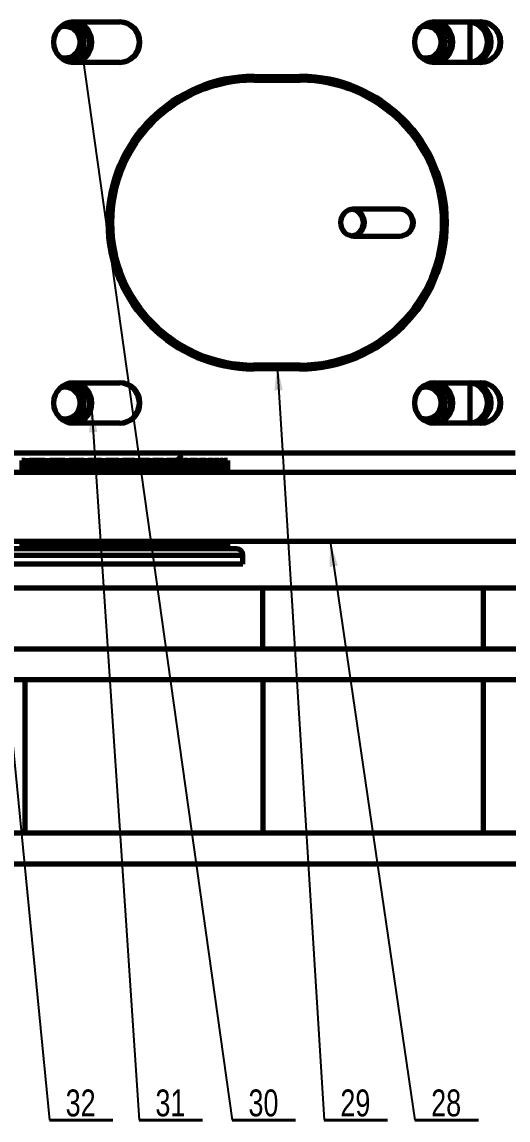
# Model space of a CAD drawing. Header units: millimetres. Extents: x -419 to 9215, y 1224 to 3301.
# Drawn here: x -28 to 35.2, y 2880.7 to 3023.7 of the extents above; entities that cross this region are included whole.
import ezdxf

# ---------------------------------------------------------------- set-up
doc = ezdxf.new("R2010")
doc.units = ezdxf.units.MM
for name, color, linetype, lineweight in [('Chu', 241, 'Continuous', 35), ('KHUNG_TEN', 7, 'Continuous', 35), ('Net 0.35', 20, 'Continuous', 35), ('Net 0.7', 7, 'Continuous', 70)]:
    doc.layers.add(name, color=color, linetype=linetype, lineweight=lineweight)
doc.styles.add('SLDTEXTSTYLE11', font='TXT', dxfattribs={"width": 0.75})
doc.styles.get("Standard").update_dxf_attribs({"font": 'arial.ttf'})
doc.dimstyles.new('SLDDIMSTYLE0', dxfattribs={"dimtxt": 0.18, "dimasz": 3.302, "dimexe": 0, "dimexo": 0.0625, "dimgap": 0, "dimtad": 0, "dimtih": 1, "dimtoh": 1, "dimdec": 0, "dimrnd": 1e-09, "dimzin": 0, "dimdsep": 46, "dimtxsty": 'Standard', "dimsah": 1, "dimcen": 0.09, "dimadec": 0, "dimazin": 0, "dimtfac": 3.302, "dimtdec": 0, "dimtofl": 0, "dimtmove": 0, "dimatfit": 3, "dimfxl": 1, "dimfrac": 2, "dimtolj": 1, "dimtzin": 0, "dimarcsym": 0})

# ---------------------------------------------------------------- blocks, each defined once
blk = doc.blocks.new('SW_NOTE_0_36')
at = {"layer": 'KHUNG_TEN', "color": 0}
for p, q in [((0, 0), (8.25, 0)), ((8.25, 0), (0, 0)), ((0, 0), (8.25, 0)), ((8.25, 0), (0, 0)), ((0, 0), (8.25, 0)), ((8.25, 0), (0, 0))]:
    blk.add_line(p, q, dxfattribs=at)
at = {"layer": 'KHUNG_TEN', "color": 0, "insert": (4.06, 3.98), "char_height": 3.5, "attachment_point": 2, "style": 'SLDTEXTSTYLE11'}
blk.add_mtext('28', dxfattribs=at)
blk = doc.blocks.new('SW_NOTE_0_37')
at = {"layer": 'KHUNG_TEN', "color": 0}
for p, q in [((0, 0), (8.25, 0)), ((8.25, 0), (0, 0)), ((0, 0), (8.25, 0)), ((8.25, 0), (0, 0)), ((0, 0), (8.25, 0)), ((8.25, 0), (0, 0))]:
    blk.add_line(p, q, dxfattribs=at)
at = {"layer": 'KHUNG_TEN', "color": 0, "insert": (4.06, 3.98), "char_height": 3.5, "attachment_point": 2, "style": 'SLDTEXTSTYLE11'}
blk.add_mtext('29', dxfattribs=at)
blk = doc.blocks.new('SW_NOTE_0_38')
at = {"layer": 'KHUNG_TEN', "color": 0}
for p, q in [((0, 0), (8.25, 0)), ((8.25, 0), (0, 0)), ((0, 0), (8.25, 0)), ((8.25, 0), (0, 0)), ((0, 0), (8.25, 0)), ((8.25, 0), (0, 0))]:
    blk.add_line(p, q, dxfattribs=at)
at = {"layer": 'KHUNG_TEN', "color": 0, "insert": (4.06, 3.98), "char_height": 3.5, "attachment_point": 2, "style": 'SLDTEXTSTYLE11'}
blk.add_mtext('30', dxfattribs=at)
blk = doc.blocks.new('SW_NOTE_0_39')
at = {"layer": 'KHUNG_TEN', "color": 0}
for p, q in [((0, 0), (8.25, 0)), ((8.25, 0), (0, 0)), ((0, 0), (8.25, 0)), ((8.25, 0), (0, 0)), ((0, 0), (8.25, 0)), ((8.25, 0), (0, 0))]:
    blk.add_line(p, q, dxfattribs=at)
at = {"layer": 'KHUNG_TEN', "color": 0, "insert": (4.06, 3.98), "char_height": 3.5, "attachment_point": 2, "style": 'SLDTEXTSTYLE11'}
blk.add_mtext('31', dxfattribs=at)
blk = doc.blocks.new('SW_NOTE_0_40')
at = {"layer": 'KHUNG_TEN', "color": 0}
for p, q in [((0, 0), (8.25, 0)), ((8.25, 0), (0, 0)), ((0, 0), (8.25, 0)), ((8.25, 0), (0, 0)), ((0, 0), (8.25, 0)), ((8.25, 0), (0, 0))]:
    blk.add_line(p, q, dxfattribs=at)
at = {"layer": 'KHUNG_TEN', "color": 0, "insert": (4.06, 3.98), "char_height": 3.5, "attachment_point": 2, "style": 'SLDTEXTSTYLE11'}
blk.add_mtext('32', dxfattribs=at)

msp = doc.modelspace()

# ---------------------------------------------------------------- linework, layer by layer
at = {"layer": 'Net 0.7', "color": 7, "linetype": 'Continuous', "lineweight": 70}
for p, q in [((-21.32, 3023.72), (-15.32, 3023.72)), ((25.67, 3023.72), (31.67, 3023.72)), ((30.3, 3018.46), (30.3, 3023.72)), ((-15.32, 3018.46), (-21.32, 3018.46)), ((31.67, 3018.46), (25.67, 3018.46)), ((2.17, 3016.64), (8.17, 3016.64)), ((-5.14, 3015.18), (-4.04, 3015.1)), ((-3.93, 3015.64), (-3.88, 3015.15)), ((2.16, 3016.14), (2.1, 3016.14)), ((2.16, 3016.14), (8.16, 3016.14)), ((21.16, 2999.34), (15.16, 2999.34)), ((15.16, 2995.84), (21.16, 2995.84)), ((-5.14, 2980.01), (-4.04, 2980.09)), ((-4.01, 2980.08), (-5.12, 2980)), ((2.16, 2979.04), (2.1, 2979.04)), ((8.16, 2979.04), (2.16, 2979.04)), ((8.17, 2978.54), (2.17, 2978.54)), ((-21.32, 2976.72), (-15.32, 2976.72)), ((25.67, 2976.72), (31.67, 2976.72)), ((30.3, 2971.46), (30.3, 2976.72)), ((-15.32, 2971.46), (-21.32, 2971.46)), ((31.67, 2971.46), (25.67, 2971.46)), ((-102.82, 2967.59), (36.17, 2967.59)), ((-28.05, 2966.59), (-28.05, 2965.09)), ((-27.93, 2966.59), (-28.05, 2966.59)), ((-27.93, 2966.59), (-27.93, 2965.09)), ((-27.88, 2966.59), (-27.93, 2966.59)), ((-27.88, 2966.59), (-27.88, 2965.09)), ((-27.82, 2966.59), (-27.88, 2966.59)), ((-27.82, 2966.59), (-27.82, 2965.09)), ((-27.75, 2966.59), (-27.82, 2966.59)), ((-27.75, 2966.59), (-27.75, 2965.09)), ((-27.67, 2966.59), (-27.75, 2966.59)), ((-27.67, 2965.09), (-27.67, 2966.59)), ((-27.67, 2966.59), (-27.08, 2966.59)), ((-27.08, 2966.59), (-27.08, 2965.09)), ((-27.02, 2966.59), (-27.08, 2966.59)), ((-27.02, 2966.59), (-27.02, 2965.09)), ((-26.98, 2966.59), (-27.02, 2966.59)), ((-26.98, 2966.59), (-26.98, 2965.09)), ((-26.97, 2966.59), (-26.98, 2966.59)), ((-26.97, 2966.59), (-26.97, 2965.09)), ((-26.96, 2966.59), (-26.97, 2966.59)), ((-26.96, 2966.59), (-26.96, 2965.09)), ((-26.85, 2966.59), (-26.96, 2966.59)), ((-26.85, 2966.59), (-26.85, 2965.09)), ((-26.73, 2966.59), (-26.85, 2966.59)), ((-26.73, 2966.59), (-26.73, 2965.09)), ((-26.58, 2966.59), (-26.73, 2966.59)), ((-26.58, 2966.59), (-26.58, 2965.09)), ((-26.42, 2966.59), (-26.58, 2966.59)), ((-26.42, 2966.59), (-26.42, 2965.09)), ((-26.25, 2966.59), (-26.42, 2966.59)), ((-26.25, 2966.59), (-26.25, 2965.09)), ((-26.07, 2966.59), (-26.25, 2966.59)), ((-26.07, 2966.59), (-26.07, 2965.09)), ((-25.89, 2966.59), (-26.07, 2966.59)), ((-25.89, 2966.59), (-25.89, 2965.09)), ((-25.71, 2966.59), (-25.89, 2966.59)), ((-25.71, 2966.59), (-25.71, 2965.09)), ((-25.55, 2966.59), (-25.71, 2966.59)), ((-25.55, 2966.59), (-25.55, 2965.09)), ((-25.41, 2966.59), (-25.55, 2966.59)), ((-25.41, 2966.59), (-25.41, 2965.09)), ((-25.28, 2966.59), (-25.41, 2966.59)), ((-25.28, 2966.59), (-25.28, 2965.09)), ((-25.23, 2966.59), (-25.28, 2966.59)), ((-25.23, 2966.59), (-25.23, 2965.09)), ((-25.16, 2966.59), (-25.23, 2966.59)), ((-25.16, 2966.59), (-25.16, 2965.09)), ((-25.09, 2966.59), (-25.16, 2966.59)), ((-25.09, 2966.59), (-25.09, 2965.09)), ((-25.02, 2966.59), (-25.09, 2966.59)), ((-25.02, 2965.09), (-25.02, 2966.59)), ((-25.02, 2966.59), (-24.44, 2966.59)), ((-24.44, 2966.59), (-24.44, 2965.09)), ((-24.39, 2966.59), (-24.44, 2966.59)), ((-24.39, 2966.59), (-24.39, 2965.09)), ((-24.35, 2966.59), (-24.39, 2966.59)), ((-24.35, 2966.59), (-24.35, 2965.09)), ((-24.34, 2966.59), (-24.35, 2966.59)), ((-24.34, 2966.59), (-24.34, 2965.09)), ((-24.31, 2966.59), (-24.34, 2966.59)), ((-24.31, 2966.59), (-24.31, 2965.09)), ((-24.19, 2966.59), (-24.31, 2966.59)), ((-24.19, 2966.59), (-24.19, 2965.09)), ((-24.05, 2966.59), (-24.19, 2966.59)), ((-24.05, 2966.59), (-24.05, 2965.09)), ((-23.89, 2966.59), (-24.05, 2966.59)), ((-23.89, 2966.59), (-23.89, 2965.09)), ((-23.72, 2966.59), (-23.89, 2966.59)), ((-23.72, 2966.59), (-23.72, 2965.09)), ((-23.55, 2966.59), (-23.72, 2966.59)), ((-23.55, 2966.59), (-23.55, 2965.09)), ((-23.36, 2966.59), (-23.55, 2966.59)), ((-23.36, 2966.59), (-23.36, 2965.09)), ((-23.18, 2966.59), (-23.36, 2966.59)), ((-23.18, 2966.59), (-23.18, 2965.09)), ((-23.01, 2966.59), (-23.18, 2966.59)), ((-23.01, 2966.59), (-23.01, 2965.09)), ((-22.86, 2966.59), (-23.01, 2966.59)), ((-22.86, 2966.59), (-22.86, 2965.09)), ((-22.72, 2966.59), (-22.86, 2966.59)), ((-22.72, 2966.59), (-22.72, 2965.09)), ((-22.66, 2966.59), (-22.72, 2966.59)), ((-22.66, 2966.59), (-22.66, 2965.09)), ((-22.6, 2966.59), (-22.66, 2966.59)), ((-22.6, 2966.59), (-22.6, 2965.09)), ((-22.53, 2966.59), (-22.6, 2966.59)), ((-22.53, 2966.59), (-22.53, 2965.09)), ((-22.45, 2966.59), (-22.53, 2966.59)), ((-22.45, 2965.09), (-22.45, 2966.59)), ((-22.45, 2966.59), (-21.9, 2966.59)), ((-21.9, 2966.59), (-21.9, 2965.09)), ((-21.85, 2966.59), (-21.9, 2966.59)), ((-21.85, 2966.59), (-21.85, 2965.09)), ((-21.82, 2966.59), (-21.85, 2966.59)), ((-21.82, 2966.59), (-21.82, 2965.09)), ((-21.81, 2966.59), (-21.82, 2966.59)), ((-21.81, 2966.59), (-21.81, 2965.09)), ((-21.74, 2966.59), (-21.81, 2966.59)), ((-21.74, 2966.59), (-21.74, 2965.09)), ((-21.61, 2966.59), (-21.74, 2966.59)), ((-21.61, 2966.59), (-21.61, 2965.09)), ((-21.46, 2966.59), (-21.61, 2966.59)), ((-21.46, 2966.59), (-21.46, 2965.09)), ((-21.3, 2966.59), (-21.46, 2966.59)), ((-21.3, 2966.59), (-21.3, 2965.09)), ((-21.12, 2966.59), (-21.3, 2966.59)), ((-21.12, 2966.59), (-21.12, 2965.09)), ((-20.94, 2966.59), (-21.12, 2966.59)), ((-20.94, 2966.59), (-20.94, 2965.09)), ((-20.74, 2966.59), (-20.94, 2966.59)), ((-20.74, 2966.59), (-20.74, 2965.09)), ((-20.57, 2966.59), (-20.74, 2966.59)), ((-20.57, 2966.59), (-20.57, 2965.09)), ((-20.41, 2966.59), (-20.57, 2966.59)), ((-20.41, 2966.59), (-20.41, 2965.09)), ((-20.27, 2966.59), (-20.41, 2966.59)), ((-20.27, 2966.59), (-20.27, 2965.09)), ((-20.2, 2966.59), (-20.27, 2966.59)), ((-20.2, 2966.59), (-20.2, 2965.09)), ((-20.13, 2966.59), (-20.2, 2966.59)), ((-20.13, 2966.59), (-20.13, 2965.09)), ((-20.06, 2966.59), (-20.13, 2966.59)), ((-20.06, 2966.59), (-20.06, 2965.09)), ((-19.99, 2966.59), (-20.06, 2966.59)), ((-19.99, 2965.09), (-19.99, 2966.59)), ((-19.99, 2966.59), (-19.47, 2966.59)), ((-19.47, 2966.59), (-19.47, 2965.09)), ((-19.42, 2966.59), (-19.47, 2966.59)), ((-19.42, 2966.59), (-19.42, 2965.09)), ((-19.39, 2966.59), (-19.42, 2966.59)), ((-19.39, 2966.59), (-19.39, 2965.09)), ((-19.39, 2966.59), (-19.39, 2965.09)), ((-19.39, 2966.59), (-19.39, 2966.59)), ((-19.28, 2966.59), (-19.39, 2966.59)), ((-19.28, 2966.59), (-19.28, 2965.09)), ((-19.14, 2966.59), (-19.28, 2966.59)), ((-19.14, 2966.59), (-19.14, 2965.09)), ((-18.98, 2966.59), (-19.14, 2966.59)), ((-18.98, 2966.59), (-18.98, 2965.09)), ((-18.8, 2966.59), (-18.98, 2966.59)), ((-18.8, 2966.59), (-18.8, 2965.09)), ((-18.62, 2966.59), (-18.8, 2966.59)), ((-18.62, 2966.59), (-18.62, 2965.09)), ((-18.42, 2966.59), (-18.62, 2966.59)), ((-18.42, 2966.59), (-18.42, 2965.09)), ((-18.24, 2966.59), (-18.42, 2966.59)), ((-18.24, 2966.59), (-18.24, 2965.09)), ((-18.07, 2966.59), (-18.24, 2966.59)), ((-18.07, 2966.59), (-18.07, 2965.09)), ((-17.92, 2966.59), (-18.07, 2966.59)), ((-17.92, 2966.59), (-17.92, 2965.09)), ((-17.86, 2966.59), (-17.92, 2966.59)), ((-17.86, 2966.59), (-17.86, 2965.09)), ((-17.79, 2966.59), (-17.86, 2966.59)), ((-17.79, 2966.59), (-17.79, 2965.09)), ((-17.72, 2966.59), (-17.79, 2966.59)), ((-17.72, 2966.59), (-17.72, 2965.09)), ((-17.65, 2966.59), (-17.72, 2966.59)), ((-17.65, 2965.09), (-17.65, 2966.59)), ((-17.65, 2966.59), (-17.15, 2966.59)), ((-17.15, 2966.59), (-17.15, 2965.09)), ((-17.1, 2966.59), (-17.15, 2966.59)), ((-17.1, 2966.59), (-17.1, 2965.09)), ((-17.08, 2966.59), (-17.1, 2966.59)), ((-17.08, 2966.59), (-17.08, 2965.09)), ((-17.07, 2966.59), (-17.08, 2966.59)), ((-17.07, 2966.59), (-17.07, 2965.09)), ((-16.93, 2966.59), (-17.07, 2966.59)), ((-16.93, 2966.59), (-16.93, 2965.09)), ((-16.78, 2966.59), (-16.93, 2966.59)), ((-16.78, 2966.59), (-16.78, 2965.09)), ((-16.61, 2966.59), (-16.78, 2966.59)), ((-16.61, 2966.59), (-16.61, 2965.09)), ((-16.42, 2966.59), (-16.61, 2966.59)), ((-16.42, 2966.59), (-16.42, 2965.09)), ((-16.22, 2966.59), (-16.42, 2966.59)), ((-16.22, 2966.59), (-16.22, 2965.09)), ((-16.04, 2966.59), (-16.22, 2966.59)), ((-16.04, 2966.59), (-16.04, 2965.09)), ((-15.86, 2966.59), (-16.04, 2966.59)), ((-15.86, 2966.59), (-15.86, 2965.09)), ((-15.7, 2966.59), (-15.86, 2966.59)), ((-15.7, 2966.59), (-15.7, 2965.09)), ((-15.63, 2966.59), (-15.7, 2966.59)), ((-15.63, 2966.59), (-15.63, 2965.09)), ((-15.56, 2966.59), (-15.63, 2966.59)), ((-15.56, 2966.59), (-15.56, 2965.09)), ((-15.49, 2966.59), (-15.56, 2966.59)), ((-15.49, 2966.59), (-15.49, 2965.09)), ((-15.43, 2966.59), (-15.49, 2966.59)), ((-15.43, 2965.09), (-15.43, 2966.59)), ((-15.43, 2966.59), (-14.96, 2966.59)), ((-14.96, 2966.59), (-14.96, 2965.09)), ((-14.91, 2966.59), (-14.96, 2966.59)), ((-14.91, 2966.59), (-14.91, 2965.09)), ((-14.9, 2966.59), (-14.91, 2966.59)), ((-14.9, 2966.59), (-14.9, 2965.09)), ((-14.86, 2966.59), (-14.9, 2966.59)), ((-14.86, 2966.59), (-14.86, 2965.09)), ((-14.7, 2966.59), (-14.86, 2966.59)), ((-14.7, 2966.59), (-14.7, 2965.09)), ((-14.54, 2966.59), (-14.7, 2966.59)), ((-14.54, 2966.59), (-14.54, 2965.09)), ((-14.35, 2966.59), (-14.54, 2966.59)), ((-14.35, 2966.59), (-14.35, 2965.09)), ((-14.15, 2966.59), (-14.35, 2966.59)), ((-14.15, 2966.59), (-14.15, 2965.09)), ((-13.96, 2966.59), (-14.15, 2966.59)), ((-13.96, 2966.59), (-13.96, 2965.09)), ((-13.78, 2966.59), (-13.96, 2966.59)), ((-13.78, 2966.59), (-13.78, 2965.09)), ((-13.61, 2966.59), (-13.78, 2966.59)), ((-13.61, 2966.59), (-13.61, 2965.09)), ((-13.54, 2966.59), (-13.61, 2966.59)), ((-13.54, 2966.59), (-13.54, 2965.09)), ((-13.47, 2966.59), (-13.54, 2966.59)), ((-13.47, 2966.59), (-13.47, 2965.09)), ((-13.4, 2966.59), (-13.47, 2966.59)), ((-13.4, 2966.59), (-13.4, 2965.09)), ((-13.34, 2966.59), (-13.4, 2966.59)), ((-13.34, 2965.09), (-13.34, 2966.59)), ((-13.34, 2966.59), (-12.9, 2966.59)), ((-12.9, 2966.59), (-12.9, 2965.09)), ((-12.86, 2966.59), (-12.9, 2966.59)), ((-12.86, 2966.59), (-12.86, 2965.09)), ((-12.85, 2966.59), (-12.86, 2966.59)), ((-12.85, 2966.59), (-12.85, 2965.09)), ((-12.77, 2966.59), (-12.85, 2966.59)), ((-12.77, 2966.59), (-12.77, 2965.09)), ((-12.61, 2966.59), (-12.77, 2966.59)), ((-12.61, 2966.59), (-12.61, 2965.09)), ((-12.43, 2966.59), (-12.61, 2966.59)), ((-12.43, 2966.59), (-12.43, 2965.09)), ((-12.22, 2966.59), (-12.43, 2966.59)), ((-12.22, 2966.59), (-12.22, 2965.09)), ((-12.03, 2966.59), (-12.22, 2966.59)), ((-12.03, 2966.59), (-12.03, 2965.09)), ((-11.84, 2966.59), (-12.03, 2966.59)), ((-11.84, 2966.59), (-11.84, 2965.09)), ((-11.67, 2966.59), (-11.84, 2966.59)), ((-11.67, 2966.59), (-11.67, 2965.09)), ((-11.59, 2966.59), (-11.67, 2966.59)), ((-11.59, 2966.59), (-11.59, 2965.09)), ((-11.52, 2966.59), (-11.59, 2966.59)), ((-11.52, 2966.59), (-11.52, 2965.09)), ((-11.46, 2966.59), (-11.52, 2966.59)), ((-11.46, 2966.59), (-11.46, 2965.09)), ((-11.4, 2966.59), (-11.46, 2966.59)), ((-11.4, 2965.09), (-11.4, 2966.59)), ((-11.4, 2966.59), (-10.99, 2966.59)), ((-10.99, 2966.59), (-10.99, 2965.09)), ((-10.95, 2966.59), (-10.99, 2966.59)), ((-10.95, 2966.59), (-10.95, 2965.09)), ((-10.95, 2966.59), (-10.95, 2965.09)), ((-10.95, 2966.59), (-10.95, 2966.59)), ((-10.82, 2966.59), (-10.95, 2966.59)), ((-10.82, 2966.59), (-10.82, 2965.09)), ((-10.64, 2966.59), (-10.82, 2966.59)), ((-10.64, 2966.59), (-10.64, 2965.09)), ((-10.44, 2966.59), (-10.64, 2966.59)), ((-10.44, 2966.59), (-10.44, 2965.09)), ((-10.24, 2966.59), (-10.44, 2966.59)), ((-10.24, 2966.59), (-10.24, 2965.09)), ((-10.05, 2966.59), (-10.24, 2966.59)), ((-10.05, 2966.59), (-10.05, 2965.09)), ((-9.87, 2966.59), (-10.05, 2966.59)), ((-9.87, 2966.59), (-9.87, 2965.09)), ((-9.8, 2966.59), (-9.87, 2966.59)), ((-9.8, 2966.59), (-9.8, 2965.09)), ((-9.73, 2966.59), (-9.8, 2966.59)), ((-9.73, 2966.59), (-9.73, 2965.09)), ((-9.66, 2966.59), (-9.73, 2966.59)), ((-9.66, 2966.59), (-9.66, 2965.09)), ((-9.6, 2966.59), (-9.66, 2966.59)), ((-9.6, 2965.09), (-9.6, 2966.59)), ((-9.6, 2966.59), (-9.23, 2966.59)), ((-9.23, 2966.59), (-9.23, 2965.09)), ((-9.2, 2966.59), (-9.23, 2966.59)), ((-9.2, 2966.59), (-9.2, 2965.09)), ((-9.2, 2966.59), (-9.2, 2965.09)), ((-9.2, 2966.59), (-9.2, 2966.59)), ((-9.19, 2966.59), (-9.2, 2966.59)), ((-9.19, 2966.59), (-9.19, 2965.09)), ((-9.01, 2966.59), (-9.19, 2966.59)), ((-9.01, 2966.59), (-9.01, 2965.09)), ((-8.81, 2966.59), (-9.01, 2966.59)), ((-8.81, 2966.59), (-8.81, 2965.09)), ((-8.61, 2966.59), (-8.81, 2966.59)), ((-8.61, 2966.59), (-8.61, 2965.09)), ((-8.42, 2966.59), (-8.61, 2966.59)), ((-8.42, 2966.59), (-8.42, 2965.09)), ((-8.23, 2966.59), (-8.42, 2966.59)), ((-8.23, 2966.59), (-8.23, 2965.09)), ((-8.16, 2966.59), (-8.23, 2966.59)), ((-8.16, 2966.59), (-8.16, 2965.09)), ((-8.09, 2966.59), (-8.16, 2966.59)), ((-8.09, 2966.59), (-8.09, 2965.09)), ((-8.02, 2966.59), (-8.09, 2966.59)), ((-8.02, 2966.59), (-8.02, 2965.09)), ((-7.97, 2966.59), (-8.02, 2966.59)), ((-7.97, 2965.09), (-7.97, 2966.59)), ((-7.97, 2966.59), (-7.63, 2966.59)), ((-7.63, 2966.59), (-7.63, 2965.09)), ((-7.61, 2966.59), (-7.63, 2966.59)), ((-7.61, 2966.59), (-7.61, 2965.09)), ((-7.55, 2966.59), (-7.61, 2966.59)), ((-7.55, 2966.59), (-7.55, 2965.09)), ((-7.34, 2966.59), (-7.55, 2966.59)), ((-7.35, 2967.59), (-7.35, 2967.39)), ((-7.34, 2966.59), (-7.34, 2965.09)), ((-7.14, 2966.59), (-7.34, 2966.59)), ((-7.14, 2966.59), (-7.14, 2965.09)), ((-6.95, 2966.59), (-7.14, 2966.59)), ((-6.95, 2966.59), (-6.95, 2965.09)), ((-6.76, 2966.59), (-6.95, 2966.59)), ((-6.76, 2966.59), (-6.76, 2965.09)), ((-6.68, 2966.59), (-6.76, 2966.59)), ((-6.68, 2966.59), (-6.68, 2965.09)), ((-6.61, 2966.59), (-6.68, 2966.59)), ((-6.61, 2966.59), (-6.61, 2965.09)), ((-6.55, 2966.59), (-6.61, 2966.59)), ((-6.55, 2966.59), (-6.55, 2965.09)), ((-6.5, 2966.59), (-6.55, 2966.59)), ((-6.5, 2965.09), (-6.5, 2966.59)), ((-6.5, 2966.59), (-6.2, 2966.59)), ((-6.2, 2966.59), (-6.2, 2965.09)), ((-6.18, 2966.59), (-6.2, 2966.59)), ((-6.18, 2966.59), (-6.18, 2965.09)), ((-6.05, 2966.59), (-6.18, 2966.59)), ((-6.05, 2966.59), (-6.05, 2965.09)), ((-5.85, 2966.59), (-6.05, 2966.59)), ((-5.85, 2966.59), (-5.85, 2965.09)), ((-5.65, 2966.59), (-5.85, 2966.59)), ((-5.65, 2966.59), (-5.65, 2965.09)), ((-5.46, 2966.59), (-5.65, 2966.59)), ((-5.46, 2966.59), (-5.46, 2965.09)), ((-5.38, 2966.59), (-5.46, 2966.59)), ((-5.38, 2966.59), (-5.38, 2965.09)), ((-5.31, 2966.59), (-5.38, 2966.59)), ((-5.31, 2966.59), (-5.31, 2965.09)), ((-5.25, 2966.59), (-5.31, 2966.59)), ((-5.25, 2966.59), (-5.25, 2965.09)), ((-5.2, 2966.59), (-5.25, 2966.59)), ((-5.2, 2965.09), (-5.2, 2966.59)), ((-5.2, 2966.59), (-4.94, 2966.59)), ((-4.94, 2966.59), (-4.94, 2965.09)), ((-4.93, 2966.59), (-4.94, 2966.59)), ((-4.93, 2966.59), (-4.93, 2965.09)), ((-4.92, 2966.59), (-4.93, 2966.59)), ((-4.92, 2966.59), (-4.92, 2965.09)), ((-4.72, 2966.59), (-4.92, 2966.59)), ((-4.72, 2966.59), (-4.72, 2965.09)), ((-4.52, 2966.59), (-4.72, 2966.59)), ((-4.52, 2966.59), (-4.52, 2965.09)), ((-4.33, 2966.59), (-4.52, 2966.59)), ((-4.33, 2966.59), (-4.33, 2965.09)), ((-4.25, 2966.59), (-4.33, 2966.59)), ((-4.25, 2966.59), (-4.25, 2965.09)), ((-4.18, 2966.59), (-4.25, 2966.59)), ((-4.18, 2966.59), (-4.18, 2965.09)), ((-4.13, 2966.59), (-4.18, 2966.59)), ((-4.13, 2966.59), (-4.13, 2965.09)), ((-4.09, 2966.59), (-4.13, 2966.59)), ((-4.09, 2965.09), (-4.09, 2966.59)), ((-4.09, 2966.59), (-3.86, 2966.59)), ((-3.86, 2966.59), (-3.86, 2965.09)), ((-3.85, 2966.59), (-3.86, 2966.59)), ((-3.85, 2966.59), (-3.85, 2965.09)), ((-3.78, 2966.59), (-3.85, 2966.59)), ((-3.78, 2966.59), (-3.78, 2965.09)), ((-3.58, 2966.59), (-3.78, 2966.59)), ((-3.58, 2966.59), (-3.58, 2965.09)), ((-3.39, 2966.59), (-3.58, 2966.59)), ((-3.39, 2966.59), (-3.39, 2965.09)), ((-3.31, 2966.59), (-3.39, 2966.59)), ((-3.31, 2966.59), (-3.31, 2965.09)), ((-3.24, 2966.59), (-3.31, 2966.59)), ((-3.24, 2966.59), (-3.24, 2965.09)), ((-3.19, 2966.59), (-3.24, 2966.59)), ((-3.19, 2966.59), (-3.19, 2965.09)), ((-3.15, 2966.59), (-3.19, 2966.59)), ((-3.15, 2965.09), (-3.15, 2966.59)), ((-3.15, 2966.59), (-2.97, 2966.59)), ((-2.97, 2966.59), (-2.97, 2965.09)), ((-2.96, 2966.59), (-2.97, 2966.59)), ((-2.96, 2966.59), (-2.96, 2965.09)), ((-2.82, 2966.59), (-2.96, 2966.59)), ((-2.82, 2966.59), (-2.82, 2965.09)), ((-2.63, 2966.59), (-2.82, 2966.59)), ((-2.63, 2966.59), (-2.63, 2965.09)), ((-2.55, 2966.59), (-2.63, 2966.59)), ((-2.55, 2966.59), (-2.55, 2965.09)), ((-2.48, 2966.59), (-2.55, 2966.59)), ((-2.48, 2966.59), (-2.48, 2965.09)), ((-2.43, 2966.59), (-2.48, 2966.59)), ((-2.43, 2966.59), (-2.43, 2965.09)), ((-2.4, 2966.59), (-2.43, 2966.59)), ((-2.4, 2965.09), (-2.4, 2966.59)), ((-2.4, 2966.59), (-2.26, 2966.59)), ((-2.26, 2966.59), (-2.26, 2965.09)), ((-2.26, 2966.59), (-2.26, 2965.09)), ((-2.26, 2966.59), (-2.26, 2966.59)), ((-2.25, 2966.59), (-2.26, 2966.59)), ((-2.25, 2966.59), (-2.25, 2965.09)), ((-2.05, 2966.59), (-2.25, 2966.59)), ((-2.05, 2966.59), (-2.05, 2965.09)), ((-1.98, 2966.59), (-2.05, 2966.59)), ((-1.98, 2966.59), (-1.98, 2965.09)), ((-1.91, 2966.59), (-1.98, 2966.59)), ((-1.91, 2966.59), (-1.91, 2965.09)), ((-1.87, 2966.59), (-1.91, 2966.59)), ((-1.87, 2966.59), (-1.87, 2965.09)), ((-1.84, 2966.59), (-1.87, 2966.59)), ((-1.84, 2965.09), (-1.84, 2966.59)), ((-1.84, 2966.59), (-1.74, 2966.59)), ((-1.74, 2966.59), (-1.74, 2965.09)), ((-1.67, 2966.59), (-1.74, 2966.59)), ((-1.67, 2966.59), (-1.67, 2965.09)), ((-1.6, 2966.59), (-1.67, 2966.59)), ((-1.6, 2966.59), (-1.6, 2965.09)), ((-1.54, 2966.59), (-1.6, 2966.59)), ((-1.54, 2966.59), (-1.54, 2965.09)), ((-1.49, 2966.59), (-1.54, 2966.59)), ((-1.49, 2966.59), (-1.49, 2965.09)), ((-1.47, 2966.59), (-1.49, 2966.59)), ((-1.47, 2965.09), (-1.47, 2966.59)), ((-1.47, 2966.59), (-1.42, 2966.59)), ((-1.42, 2966.59), (-1.42, 2965.09)), ((-1.41, 2966.59), (-1.42, 2966.59)), ((-1.41, 2966.59), (-1.41, 2965.09)), ((-1.35, 2966.59), (-1.41, 2966.59)), ((-1.35, 2966.59), (-1.35, 2965.09)), ((-1.31, 2966.59), (-1.35, 2966.59)), ((-1.31, 2966.59), (-1.31, 2965.09)), ((-1.3, 2966.59), (-1.31, 2966.59)), ((-1.3, 2965.09), (-1.3, 2966.59)), ((-1.3, 2966.59), (-1.28, 2966.59)), ((-1.28, 2966.59), (-1.28, 2965.09)), ((-34.67, 2965.09), (58.81, 2965.09)), ((-0.08, 2955.09), (-93.29, 2955.09)), ((-34.67, 2956.09), (58.81, 2956.09)), ((-28.05, 2956.09), (-28.05, 2955.09)), ((-27.93, 2956.09), (-27.93, 2955.09)), ((-27.88, 2956.09), (-27.88, 2955.09)), ((-27.82, 2956.09), (-27.82, 2955.09)), ((-27.75, 2956.09), (-27.75, 2955.09)), ((-27.67, 2955.09), (-27.67, 2956.09)), ((-27.08, 2956.09), (-27.08, 2955.09)), ((-27.02, 2956.09), (-27.02, 2955.09)), ((-26.98, 2956.09), (-26.98, 2955.09)), ((-26.97, 2956.09), (-26.97, 2955.09)), ((-26.96, 2956.09), (-26.96, 2955.09)), ((-26.85, 2956.09), (-26.85, 2955.09)), ((-26.73, 2956.09), (-26.73, 2955.09)), ((-26.58, 2956.09), (-26.58, 2955.09)), ((-26.42, 2956.09), (-26.42, 2955.09)), ((-26.25, 2956.09), (-26.25, 2955.09)), ((-26.07, 2956.09), (-26.07, 2955.09)), ((-25.89, 2956.09), (-25.89, 2955.09)), ((-25.71, 2956.09), (-25.71, 2955.09)), ((-25.55, 2956.09), (-25.55, 2955.09)), ((-25.41, 2956.09), (-25.41, 2955.09)), ((-25.28, 2956.09), (-25.28, 2955.09)), ((-25.23, 2956.09), (-25.23, 2955.09)), ((-25.16, 2956.09), (-25.16, 2955.09)), ((-25.09, 2956.09), (-25.09, 2955.09)), ((-25.02, 2955.09), (-25.02, 2956.09)), ((-24.44, 2956.09), (-24.44, 2955.09)), ((-24.39, 2956.09), (-24.39, 2955.09)), ((-24.35, 2956.09), (-24.35, 2955.09)), ((-24.34, 2956.09), (-24.34, 2955.09)), ((-24.31, 2956.09), (-24.31, 2955.09)), ((-24.19, 2956.09), (-24.19, 2955.09)), ((-24.05, 2956.09), (-24.05, 2955.09)), ((-23.89, 2956.09), (-23.89, 2955.09)), ((-23.72, 2956.09), (-23.72, 2955.09)), ((-23.55, 2956.09), (-23.55, 2955.09)), ((-23.36, 2956.09), (-23.36, 2955.09)), ((-23.18, 2956.09), (-23.18, 2955.09)), ((-23.01, 2956.09), (-23.01, 2955.09)), ((-22.86, 2956.09), (-22.86, 2955.09)), ((-22.72, 2956.09), (-22.72, 2955.09)), ((-22.66, 2956.09), (-22.66, 2955.09)), ((-22.6, 2956.09), (-22.6, 2955.09)), ((-22.53, 2956.09), (-22.53, 2955.09)), ((-22.45, 2955.09), (-22.45, 2956.09)), ((-21.9, 2956.09), (-21.9, 2955.09)), ((-21.85, 2956.09), (-21.85, 2955.09)), ((-21.82, 2956.09), (-21.82, 2955.09)), ((-21.81, 2956.09), (-21.81, 2955.09)), ((-21.74, 2956.09), (-21.74, 2955.09)), ((-21.61, 2956.09), (-21.61, 2955.09)), ((-21.46, 2956.09), (-21.46, 2955.09)), ((-21.3, 2956.09), (-21.3, 2955.09)), ((-21.12, 2956.09), (-21.12, 2955.09)), ((-20.94, 2956.09), (-20.94, 2955.09)), ((-20.74, 2956.09), (-20.74, 2955.09)), ((-20.57, 2956.09), (-20.57, 2955.09)), ((-20.41, 2956.09), (-20.41, 2955.09)), ((-20.27, 2956.09), (-20.27, 2955.09)), ((-20.2, 2956.09), (-20.2, 2955.09)), ((-20.13, 2956.09), (-20.13, 2955.09)), ((-20.06, 2956.09), (-20.06, 2955.09)), ((-19.99, 2955.09), (-19.99, 2956.09)), ((-19.47, 2956.09), (-19.47, 2955.09)), ((-19.42, 2956.09), (-19.42, 2955.09)), ((-19.39, 2956.09), (-19.39, 2955.09)), ((-19.39, 2956.09), (-19.39, 2955.09)), ((-19.28, 2956.09), (-19.28, 2955.09)), ((-19.14, 2956.09), (-19.14, 2955.09)), ((-18.98, 2956.09), (-18.98, 2955.09)), ((-18.8, 2956.09), (-18.8, 2955.09)), ((-18.62, 2956.09), (-18.62, 2955.09)), ((-18.42, 2956.09), (-18.42, 2955.09)), ((-18.24, 2956.09), (-18.24, 2955.09)), ((-18.07, 2956.09), (-18.07, 2955.09)), ((-17.92, 2956.09), (-17.92, 2955.09)), ((-17.86, 2956.09), (-17.86, 2955.09)), ((-17.79, 2956.09), (-17.79, 2955.09)), ((-17.72, 2956.09), (-17.72, 2955.09)), ((-17.65, 2955.09), (-17.65, 2956.09)), ((-17.15, 2956.09), (-17.15, 2955.09)), ((-17.1, 2956.09), (-17.1, 2955.09)), ((-17.08, 2956.09), (-17.08, 2955.09)), ((-17.07, 2956.09), (-17.07, 2955.09)), ((-16.93, 2956.09), (-16.93, 2955.09)), ((-16.78, 2956.09), (-16.78, 2955.09)), ((-16.61, 2956.09), (-16.61, 2955.09)), ((-16.42, 2956.09), (-16.42, 2955.09)), ((-16.22, 2956.09), (-16.22, 2955.09)), ((-16.04, 2956.09), (-16.04, 2955.09)), ((-15.86, 2956.09), (-15.86, 2955.09)), ((-15.7, 2956.09), (-15.7, 2955.09)), ((-15.63, 2956.09), (-15.63, 2955.09)), ((-15.56, 2956.09), (-15.56, 2955.09)), ((-15.49, 2956.09), (-15.49, 2955.09)), ((-15.43, 2955.09), (-15.43, 2956.09)), ((-14.96, 2956.09), (-14.96, 2955.09)), ((-14.91, 2956.09), (-14.91, 2955.09)), ((-14.9, 2956.09), (-14.9, 2955.09)), ((-14.86, 2956.09), (-14.86, 2955.09)), ((-14.7, 2956.09), (-14.7, 2955.09)), ((-14.54, 2956.09), (-14.54, 2955.09)), ((-14.35, 2956.09), (-14.35, 2955.09)), ((-14.15, 2956.09), (-14.15, 2955.09)), ((-13.96, 2956.09), (-13.96, 2955.09)), ((-13.78, 2956.09), (-13.78, 2955.09)), ((-13.61, 2956.09), (-13.61, 2955.09)), ((-13.54, 2956.09), (-13.54, 2955.09)), ((-13.47, 2956.09), (-13.47, 2955.09)), ((-13.4, 2956.09), (-13.4, 2955.09)), ((-13.34, 2955.09), (-13.34, 2956.09)), ((-12.9, 2956.09), (-12.9, 2955.09)), ((-12.86, 2956.09), (-12.86, 2955.09)), ((-12.85, 2956.09), (-12.85, 2955.09)), ((-12.77, 2956.09), (-12.77, 2955.09)), ((-12.61, 2956.09), (-12.61, 2955.09)), ((-12.43, 2956.09), (-12.43, 2955.09)), ((-12.22, 2956.09), (-12.22, 2955.09)), ((-12.03, 2956.09), (-12.03, 2955.09)), ((-11.84, 2956.09), (-11.84, 2955.09)), ((-11.67, 2956.09), (-11.67, 2955.09)), ((-11.59, 2956.09), (-11.59, 2955.09)), ((-11.52, 2956.09), (-11.52, 2955.09)), ((-11.46, 2956.09), (-11.46, 2955.09)), ((-11.4, 2955.09), (-11.4, 2956.09)), ((-10.99, 2956.09), (-10.99, 2955.09)), ((-10.95, 2956.09), (-10.95, 2955.09)), ((-10.95, 2956.09), (-10.95, 2955.09)), ((-10.82, 2956.09), (-10.82, 2955.09)), ((-10.64, 2956.09), (-10.64, 2955.09)), ((-10.44, 2956.09), (-10.44, 2955.09)), ((-10.24, 2956.09), (-10.24, 2955.09)), ((-10.05, 2956.09), (-10.05, 2955.09)), ((-9.87, 2956.09), (-9.87, 2955.09)), ((-9.8, 2956.09), (-9.8, 2955.09)), ((-9.73, 2956.09), (-9.73, 2955.09)), ((-9.66, 2956.09), (-9.66, 2955.09)), ((-9.6, 2955.09), (-9.6, 2956.09)), ((-9.23, 2956.09), (-9.23, 2955.09)), ((-9.2, 2956.09), (-9.2, 2955.09)), ((-9.2, 2956.09), (-9.2, 2955.09)), ((-9.19, 2956.09), (-9.19, 2955.09)), ((-9.01, 2956.09), (-9.01, 2955.09)), ((-8.81, 2956.09), (-8.81, 2955.09)), ((-8.61, 2956.09), (-8.61, 2955.09)), ((-8.42, 2956.09), (-8.42, 2955.09)), ((-8.23, 2956.09), (-8.23, 2955.09)), ((-8.16, 2956.09), (-8.16, 2955.09)), ((-8.09, 2956.09), (-8.09, 2955.09)), ((-8.02, 2956.09), (-8.02, 2955.09)), ((-7.97, 2955.09), (-7.97, 2956.09)), ((-7.63, 2956.09), (-7.63, 2955.09)), ((-7.61, 2956.09), (-7.61, 2955.09)), ((-7.55, 2956.09), (-7.55, 2955.09)), ((-7.34, 2956.09), (-7.34, 2955.09)), ((-7.14, 2956.09), (-7.14, 2955.09)), ((-6.95, 2956.09), (-6.95, 2955.09)), ((-6.76, 2956.09), (-6.76, 2955.09)), ((-6.68, 2956.09), (-6.68, 2955.09)), ((-6.61, 2956.09), (-6.61, 2955.09)), ((-6.55, 2956.09), (-6.55, 2955.09)), ((-6.5, 2955.09), (-6.5, 2956.09)), ((-6.2, 2956.09), (-6.2, 2955.09)), ((-6.18, 2956.09), (-6.18, 2955.09)), ((-6.05, 2956.09), (-6.05, 2955.09)), ((-5.85, 2956.09), (-5.85, 2955.09)), ((-5.65, 2956.09), (-5.65, 2955.09)), ((-5.46, 2956.09), (-5.46, 2955.09)), ((-5.38, 2956.09), (-5.38, 2955.09)), ((-5.31, 2956.09), (-5.31, 2955.09)), ((-5.25, 2956.09), (-5.25, 2955.09)), ((-5.2, 2955.09), (-5.2, 2956.09)), ((-4.94, 2956.09), (-4.94, 2955.09)), ((-4.93, 2956.09), (-4.93, 2955.09)), ((-4.92, 2956.09), (-4.92, 2955.09)), ((-4.72, 2956.09), (-4.72, 2955.09)), ((-4.52, 2956.09), (-4.52, 2955.09)), ((-4.33, 2956.09), (-4.33, 2955.09)), ((-4.25, 2956.09), (-4.25, 2955.09)), ((-4.18, 2956.09), (-4.18, 2955.09)), ((-4.13, 2956.09), (-4.13, 2955.09)), ((-4.09, 2955.09), (-4.09, 2956.09)), ((-3.86, 2956.09), (-3.86, 2955.09)), ((-3.85, 2956.09), (-3.85, 2955.09)), ((-3.78, 2956.09), (-3.78, 2955.09)), ((-3.58, 2956.09), (-3.58, 2955.09)), ((-3.39, 2956.09), (-3.39, 2955.09)), ((-3.31, 2956.09), (-3.31, 2955.09)), ((-3.24, 2956.09), (-3.24, 2955.09)), ((-3.19, 2956.09), (-3.19, 2955.09)), ((-3.15, 2955.09), (-3.15, 2956.09)), ((-2.97, 2956.09), (-2.97, 2955.09)), ((-2.96, 2956.09), (-2.96, 2955.09)), ((-2.82, 2956.09), (-2.82, 2955.09)), ((-2.63, 2956.09), (-2.63, 2955.09)), ((-2.55, 2956.09), (-2.55, 2955.09)), ((-2.48, 2956.09), (-2.48, 2955.09)), ((-2.43, 2956.09), (-2.43, 2955.09)), ((-2.4, 2955.09), (-2.4, 2956.09)), ((-2.26, 2956.09), (-2.26, 2955.09)), ((-2.26, 2956.09), (-2.26, 2955.09)), ((-2.25, 2956.09), (-2.25, 2955.09)), ((-2.05, 2956.09), (-2.05, 2955.09)), ((-1.98, 2956.09), (-1.98, 2955.09)), ((-1.91, 2956.09), (-1.91, 2955.09)), ((-1.87, 2956.09), (-1.87, 2955.09)), ((-1.84, 2955.09), (-1.84, 2956.09)), ((-1.74, 2956.09), (-1.74, 2955.09)), ((-1.67, 2956.09), (-1.67, 2955.09)), ((-1.6, 2956.09), (-1.6, 2955.09)), ((-1.54, 2956.09), (-1.54, 2955.09)), ((-1.49, 2956.09), (-1.49, 2955.09)), ((-1.47, 2955.09), (-1.47, 2956.09)), ((-1.42, 2956.09), (-1.42, 2955.09)), ((-1.41, 2956.09), (-1.41, 2955.09)), ((-1.35, 2956.09), (-1.35, 2955.09)), ((-1.31, 2956.09), (-1.31, 2955.09)), ((-1.3, 2955.09), (-1.3, 2956.09)), ((-1.28, 2956.09), (-1.28, 2955.09)), ((0.72, 2953.09), (0.72, 2954.29)), ((0.72, 2953.09), (-94.09, 2953.09)), ((3.31, 2949.99), (-58.69, 2949.99)), ((3.31, 2942.09), (3.31, 2949.99)), ((31.99, 2949.99), (3.31, 2949.99)), ((31.99, 2949.99), (31.99, 2942.09)), ((41.52, 2949.99), (31.99, 2949.99)), ((-114.69, 2942.09), (128.31, 2942.09)), ((-114.69, 2938.09), (128.31, 2938.09)), ((-27.69, 2938.09), (-27.69, 2918.09)), ((3.31, 2938.09), (3.31, 2918.09)), ((31.99, 2938.09), (31.99, 2918.09)), ((-114.69, 2918.09), (128.31, 2918.09)), ((-114.69, 2914.09), (128.31, 2914.09))]:
    msp.add_line(p, q, dxfattribs=at)
at = {"layer": 'Net 0.7', "color": 8, "linetype": 'Continuous', "lineweight": 70}
msp.add_line((-94.09, 2954.29), (0.72, 2954.29), dxfattribs=at)
at = {"layer": 'Net 0.7', "color": 7, "linetype": 'Continuous', "lineweight": 70, "flags": 128}
for points in [[(-22.18, 3018.61), (-21.56, 3018.76), (-20.73, 3019.28)], [(24.81, 3018.61), (25.44, 3018.76), (26.26, 3019.28)], [(-22.18, 2971.61), (-21.56, 2971.76), (-20.73, 2972.28)], [(24.81, 2971.61), (25.44, 2971.76), (26.26, 2972.28)]]:
    msp.add_lwpolyline(points, dxfattribs=at)
at = {"layer": 'Net 0.7', "color": 7, "linetype": 'Continuous', "lineweight": 70}
for centre, radius, start, end in [((-21.32, 3021.09), 2.63, 90.0044, 269.9956), ((-22.46, 3021.09), 2.5, 313.5924, 83.7753), ((-21.98, 3021.09), 2.75, 286.9927, 73.0073), ((-21.69, 3021.09), 2.75, 286.9927, 73.0073), ((-15.39, 3021.09), 2.63, 270.0044, 89.9956), ((-15.32, 3021.09), 2.63, 270.0044, 89.9956), ((25.67, 3021.09), 2.63, 90.0044, 269.9956), ((24.54, 3021.09), 2.5, 313.5924, 83.7753), ((25.01, 3021.09), 2.75, 286.9927, 73.0073), ((25.3, 3021.09), 2.75, 286.9927, 73.0073), ((30.01, 3021.09), 2.63, 276.3683, 83.6317), ((29.94, 3021.09), 2.63, 277.8902, 82.1098), ((30.4, 3021.09), 2.63, 270.0044, 89.9956), ((31.6, 3021.09), 2.63, 270.0044, 89.9956), ((31.67, 3021.09), 2.63, 270.0044, 89.9956), ((-22.5, 3021.09), 2.05, 254.2498, 105.7502), ((-22.46, 3021.09), 2.1, 313.5914, 104.8014), ((24.5, 3021.09), 2.05, 254.2498, 105.7502), ((24.54, 3021.09), 2.1, 313.5914, 104.8014), ((-22.46, 3021.09), 2.1, 255.1925, 313.5947), ((24.54, 3021.09), 2.1, 255.1925, 313.5947), ((2.18, 2997.59), 19.05, 90.0043, 269.9957), ((8.1, 2997.59), 19.05, 270.0043, 89.9957), ((8.17, 2997.59), 19.05, 270.0043, 89.9957), ((2.11, 2997.59), 18.55, 90.0042, 269.9958), ((2.16, 2997.59), 18.55, 90.0042, 269.9958), ((8.16, 2997.59), 18.55, 270.0042, 89.9958), ((15.16, 2997.59), 1.75, 90.0044, 269.9956), ((14.66, 2997.59), 1.75, 278.2346, 81.7654), ((14.71, 2997.59), 1.75, 277.4332, 82.5668), ((14.75, 2997.59), 1.75, 276.7475, 83.2524), ((14.8, 2997.59), 1.75, 275.8337, 84.1663), ((21.1, 2997.59), 1.75, 270.0044, 89.9956), ((21.16, 2997.59), 1.75, 270.0044, 89.9956), ((-21.32, 2974.09), 2.63, 90.0044, 269.9956), ((-22.46, 2974.09), 2.5, 313.5924, 83.7753), ((-21.98, 2974.09), 2.75, 286.9927, 73.0073), ((-21.69, 2974.09), 2.75, 286.9927, 73.0073), ((-15.39, 2974.09), 2.63, 270.0044, 89.9956), ((-15.32, 2974.09), 2.63, 270.0044, 89.9956), ((25.67, 2974.09), 2.63, 90.0044, 269.9956), ((24.54, 2974.09), 2.5, 313.5924, 83.7753), ((25.01, 2974.09), 2.75, 286.9927, 73.0073), ((25.3, 2974.09), 2.75, 286.9927, 73.0073), ((30.01, 2974.09), 2.63, 276.3683, 83.6317), ((29.94, 2974.09), 2.63, 277.8902, 82.1098), ((30.4, 2974.09), 2.63, 270.0044, 89.9956), ((31.6, 2974.09), 2.63, 270.0044, 89.9956), ((31.67, 2974.09), 2.63, 270.0044, 89.9956), ((-22.5, 2974.09), 2.05, 254.2498, 105.7502), ((-22.46, 2974.09), 2.1, 313.5914, 104.8013), ((24.5, 2974.09), 2.05, 254.2498, 105.7502), ((24.54, 2974.09), 2.1, 313.5914, 104.8013), ((-22.46, 2974.09), 2.1, 255.1925, 313.5947), ((24.54, 2974.09), 2.1, 255.1925, 313.5947), ((-0.08, 2954.29), 0.8, 360, 90)]:
    msp.add_arc(centre, radius, start, end, dxfattribs=at)
msp.add_ellipse((-7.42, 3015.37), major_axis=(4.06, -0.32), ratio=0.001069, start_param=5.310456, end_param=5.700504, dxfattribs=at)
msp.add_open_spline([(-7.35, 2967.39), (-7.35, 2967.34), (-7.36, 2967.23), (-7.43, 2967.07), (-7.53, 2966.92), (-7.7, 2966.77), (-7.98, 2966.63), (-8.21, 2966.61), (-8.35, 2966.59)], degree=3, knots=[0, 0, 0, 0, 0.114249, 0.233999, 0.361479, 0.498509, 0.71116, 1, 1, 1, 1], dxfattribs=at)

# ---------------------------------------------------------------- block references
at = {"layer": 'Chu'}
for name, p in [('SW_NOTE_0_40', (-24.47, 2880.7)), ('SW_NOTE_0_39', (-12.78, 2880.7)), ('SW_NOTE_0_38', (-0.67, 2880.7)), ('SW_NOTE_0_37', (11.3, 2880.7)), ('SW_NOTE_0_36', (23.12, 2880.7))]:
    msp.add_blockref(name, p, dxfattribs=at)

# ---------------------------------------------------------------- leaders
at = {"layer": 'Net 0.35', "lineweight": 35}
for points in [[(-20.5, 3021.85), (-0.67, 2880.7)], [(-36.29, 3001.34), (-24.47, 2880.7)], [(5.16, 2979.04), (11.3, 2880.7)], [(-18.99, 2973.59), (-12.78, 2880.7)], [(12.07, 2956.09), (23.12, 2880.7)]]:
    msp.add_leader(points, dimstyle='SLDDIMSTYLE0', dxfattribs=at)

doc.saveas('drawing.dxf')
